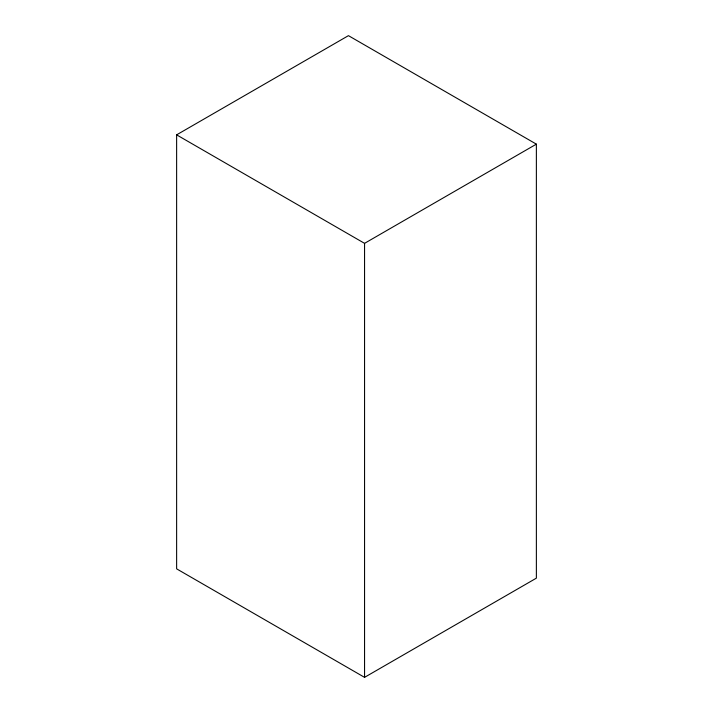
<?xml version="1.0" encoding="UTF-8"?>
<svg xmlns="http://www.w3.org/2000/svg" width="713" height="713" viewBox="0 0 713 713"><rect width="100%" height="100%" fill="white"/><g stroke="black" fill="none" stroke-linecap="round" stroke-linejoin="round"><path stroke-width="1.07" d="M176.628 134.846L348.443 35.65L536.372 144.151L536.372 578.154L364.557 677.35L176.628 568.849L176.628 134.846L364.557 243.347L536.372 144.151M364.557 243.347L364.557 677.35"/></g></svg>
